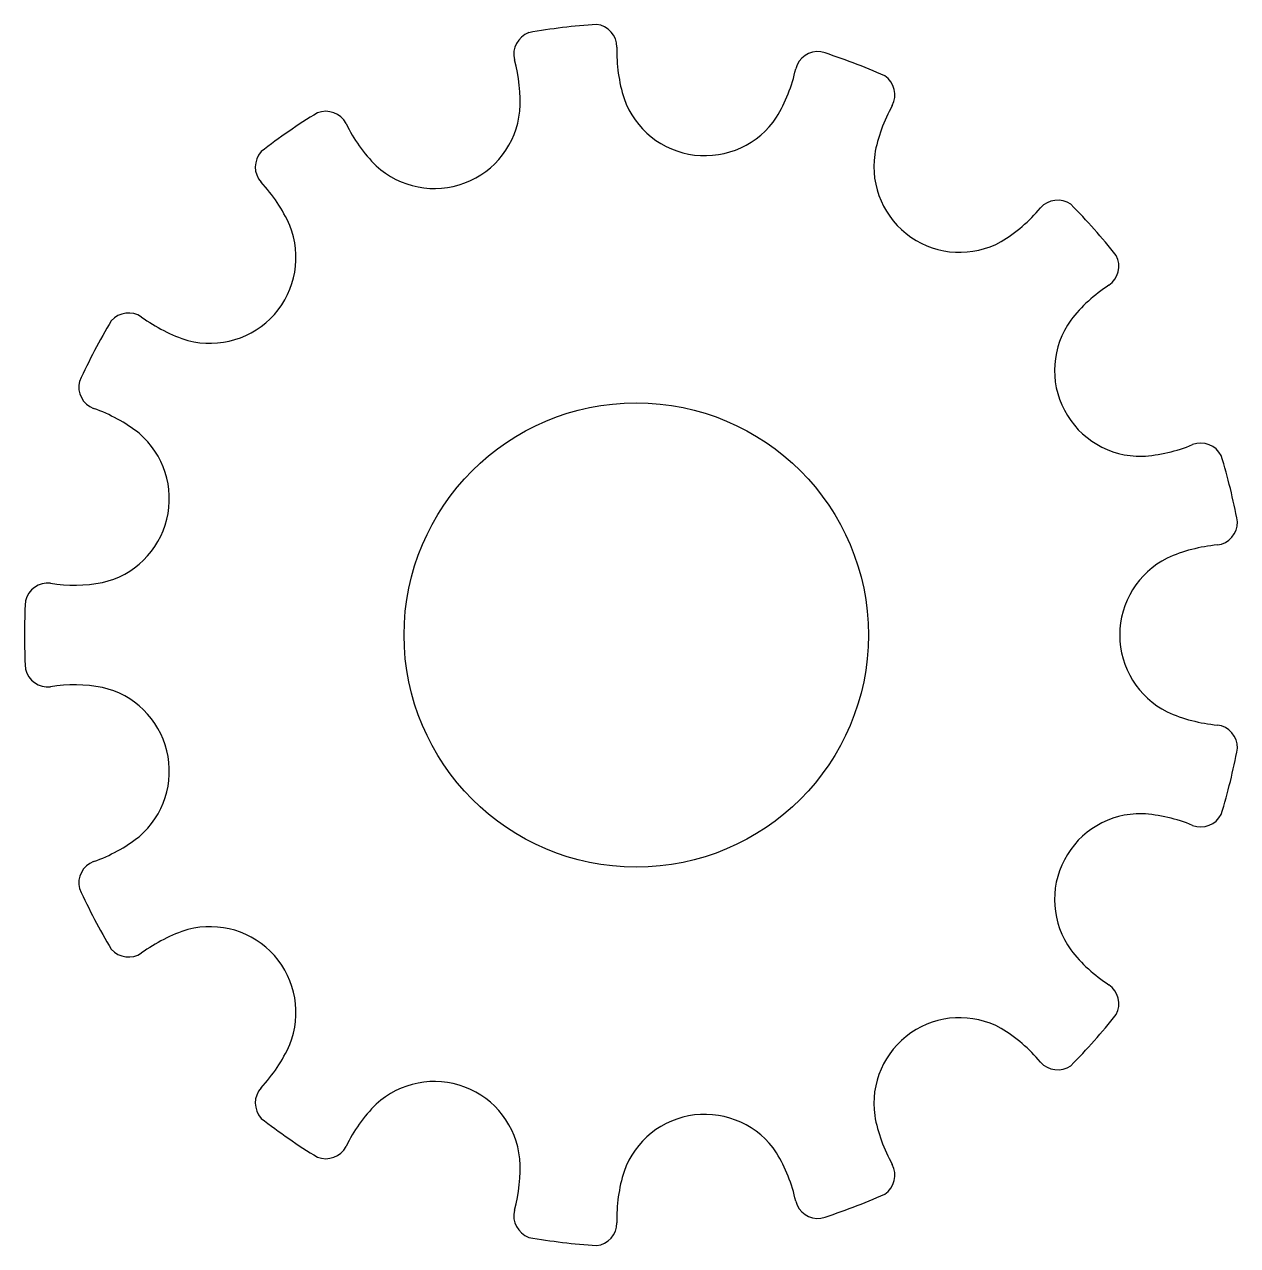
# Model space of a CAD drawing. Header units: millimetres. Extents: x 0.18 to 8.02, y 0.19 to 8.08.
import ezdxf

# ---------------------------------------------------------------- set-up
doc = ezdxf.new("R2010")
doc.units = ezdxf.units.MM

msp = doc.modelspace()

# ---------------------------------------------------------------- linework, layer by layer
msp.add_circle((4.138, 4.138), 1.5)
for centre, radius, start, end in [((4.1297, 4.2069), 3.884, 93.66575, 100.1804), ((3.8633, 7.9341), 0.15, 0.50833, 83.07692), ((3.4964, 7.8896), 0.15, 110.76923, -166.66218), ((5.0127, 7.9036), 1, 178.17577, -162.54609), ((5.3133, 7.758), 0.15, 83.07692, 165.64552), ((4.1626, 4.2029), 3.884, 65.97344, 72.4881), ((2.3876, 7.5849), 1, -3.60775, 15.67039), ((4.1899, 8.0035), 1, -31.30006, -12.02192), ((5.6589, 7.627), 0.15, -27.18398, 55.38462), ((4.5815, 7.7902), 0.555, -160.35803, -96.92308), ((4.0986, 4.1952), 3.884, 121.35806, 127.87271), ((2.1306, 7.3716), 0.15, 28.20064, 110.76923), ((2.8334, 7.578), 0.555, -69.23077, -5.79582), ((6.6625, 7.0658), 1, 150.48346, 169.7616), ((3.1626, 7.8788), 1, -154.13193, -134.85379), ((4.5815, 7.7902), 0.555, -96.92308, -33.48813), ((1.8264, 7.1617), 0.15, 138.46154, -138.96987), ((6.228, 7.1658), 0.555, 171.94967, -124.61538), ((2.8334, 7.578), 0.555, -132.66572, -69.23077), ((0.9863, 6.3766), 1, 24.08456, 43.36269), ((6.861, 6.7972), 0.15, 55.38462, 137.95321), ((5.9803, 7.5366), 1, -58.99237, -39.71423), ((4.19, 4.1841), 3.884, 38.28113, 44.79579), ((1.3842, 6.5777), 0.555, -41.53846, 21.89649), ((6.228, 7.1658), 0.555, -124.61538, -61.18044), ((7.1061, 6.5206), 0.15, -54.87628, 27.69231), ((7.7339, 5.5573), 1, 122.79115, 142.06929), ((4.0766, 4.1703), 3.884, 149.05037, 155.56502), ((0.8578, 6.0683), 0.15, 55.89295, 138.46154), ((1.5359, 6.997), 1, -126.43962, -107.16148), ((1.3842, 6.5777), 0.555, -104.97341, -41.53846), ((7.3956, 5.8478), 0.555, 144.25736, -152.30769), ((0.6861, 5.7411), 0.15, 166.15385, -111.27756), ((0.307, 4.6555), 1, 51.77686, 71.055), ((7.3956, 5.8478), 0.555, -152.30769, -88.87274), ((0.5659, 5.0185), 0.555, -13.84615, 49.58879), ((7.3487, 6.2912), 1, -86.68468, -67.40654), ((7.7849, 5.2272), 0.15, 27.69231, 110.2609), ((4.2054, 4.1546), 3.884, 10.58883, 17.10348), ((0.5659, 5.0185), 0.555, -77.2811, -13.84615), ((7.8733, 4.8684), 0.15, -82.56859, 0), ((7.9816, 3.7236), 1, 95.09884, 114.37698), ((7.8171, 4.138), 0.555, 116.56505, 180), ((0.3365, 4.3228), 0.15, 83.58525, 166.15385), ((0.5053, 5.4603), 1, -98.74731, -79.46917), ((4.0686, 4.138), 3.884, 176.74267, -176.74267), ((7.8171, 4.138), 0.555, 180, -116.56505), ((0.3365, 3.9532), 0.15, -166.15385, -83.58525), ((0.5053, 2.8158), 1, 79.46917, 98.74731), ((0.5659, 3.2576), 0.555, 13.84615, 77.2811), ((7.9816, 4.5525), 1, -114.37698, -95.09884), ((7.8733, 3.4077), 0.15, 0, 82.56859), ((4.2054, 4.1214), 3.884, -17.10348, -10.58883), ((0.5659, 3.2576), 0.555, -49.58879, 13.84615), ((7.3956, 2.4283), 0.555, 88.87274, 152.30769), ((7.3487, 1.9849), 1, 67.40654, 86.68468), ((7.7849, 3.0488), 0.15, -110.2609, -27.69231), ((0.307, 3.6206), 1, -71.055, -51.77686), ((7.3956, 2.4283), 0.555, 152.30769, -144.25736), ((0.6861, 2.535), 0.15, 111.27756, -166.15385), ((4.0766, 4.1058), 3.884, -155.56502, -149.05037), ((1.5359, 1.2791), 1, 107.16148, 126.43962), ((1.3842, 1.6984), 0.555, 41.53846, 104.97341), ((0.8578, 2.2077), 0.15, -138.46154, -55.89295), ((1.3842, 1.6984), 0.555, -21.89649, 41.53846), ((7.7339, 2.7188), 1, -142.06929, -122.79115), ((7.1061, 1.7555), 0.15, -27.69231, 54.87628), ((6.228, 1.1102), 0.555, 61.18044, 124.61538), ((4.19, 4.092), 3.884, -44.79579, -38.28113), ((5.9803, 0.7394), 1, 39.71423, 58.99237), ((6.228, 1.1102), 0.555, 124.61538, -171.94967), ((0.9863, 1.8995), 1, -43.36269, -24.08456), ((6.861, 1.4788), 0.15, -137.95321, -55.38462), ((1.8264, 1.1144), 0.15, 138.96987, -138.46154), ((2.8334, 0.6981), 0.555, 69.23077, 132.66572), ((2.8334, 0.6981), 0.555, 5.79582, 69.23077), ((3.1626, 0.3973), 1, 134.85379, 154.13193), ((4.5815, 0.4858), 0.555, 96.92308, 160.35803), ((4.5815, 0.4858), 0.555, 33.48813, 96.92308), ((6.6625, 1.2103), 1, -169.7616, -150.48346), ((4.0986, 4.0809), 3.884, -127.87271, -121.35806), ((2.1306, 0.9045), 0.15, -110.76923, -28.20064), ((4.1899, 0.2725), 1, 12.02192, 31.30006), ((2.3876, 0.6912), 1, -15.67039, 3.60775), ((5.6589, 0.6491), 0.15, -55.38462, 27.18398), ((5.0127, 0.3724), 1, 162.54609, -178.17577), ((5.3133, 0.518), 0.15, -165.64552, -83.07692), ((4.1626, 4.0731), 3.884, -72.4881, -65.97344), ((3.4964, 0.3865), 0.15, 166.66218, -110.76923), ((3.8633, 0.3419), 0.15, -83.07692, -0.50833), ((4.1297, 4.0691), 3.884, -100.1804, -93.66575)]:
    msp.add_arc(centre, radius, start, end)

doc.saveas('drawing.dxf')
